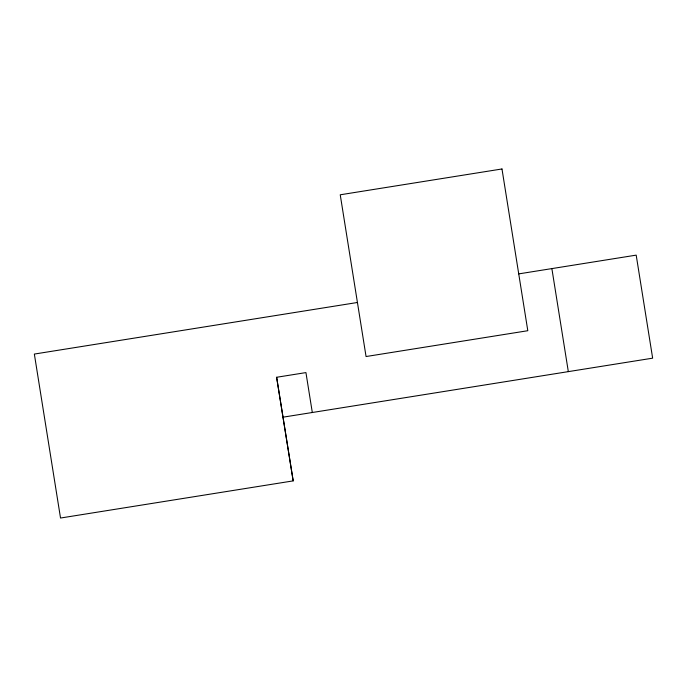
<?xml version="1.0" encoding="UTF-8"?>
<svg xmlns="http://www.w3.org/2000/svg" width="687" height="687" viewBox="0 0 687 687"><rect width="100%" height="100%" fill="white"/><g stroke="black" fill="none" stroke-linecap="round" stroke-linejoin="round"><path stroke-width="1.03" d="M518.728 273.89L636.196 255.135L652.65 358.167L282.992 417.181M357.429 302.486L34.35 354.063L60.525 518.032L293.186 480.883L276.621 377.275L305.938 372.594L312.31 412.501M551.876 268.591L568.329 371.624M276.621 377.275L293.186 480.883M501.982 168.968L340.237 194.79L366.059 356.536L527.805 330.713L501.982 168.968"/></g></svg>
